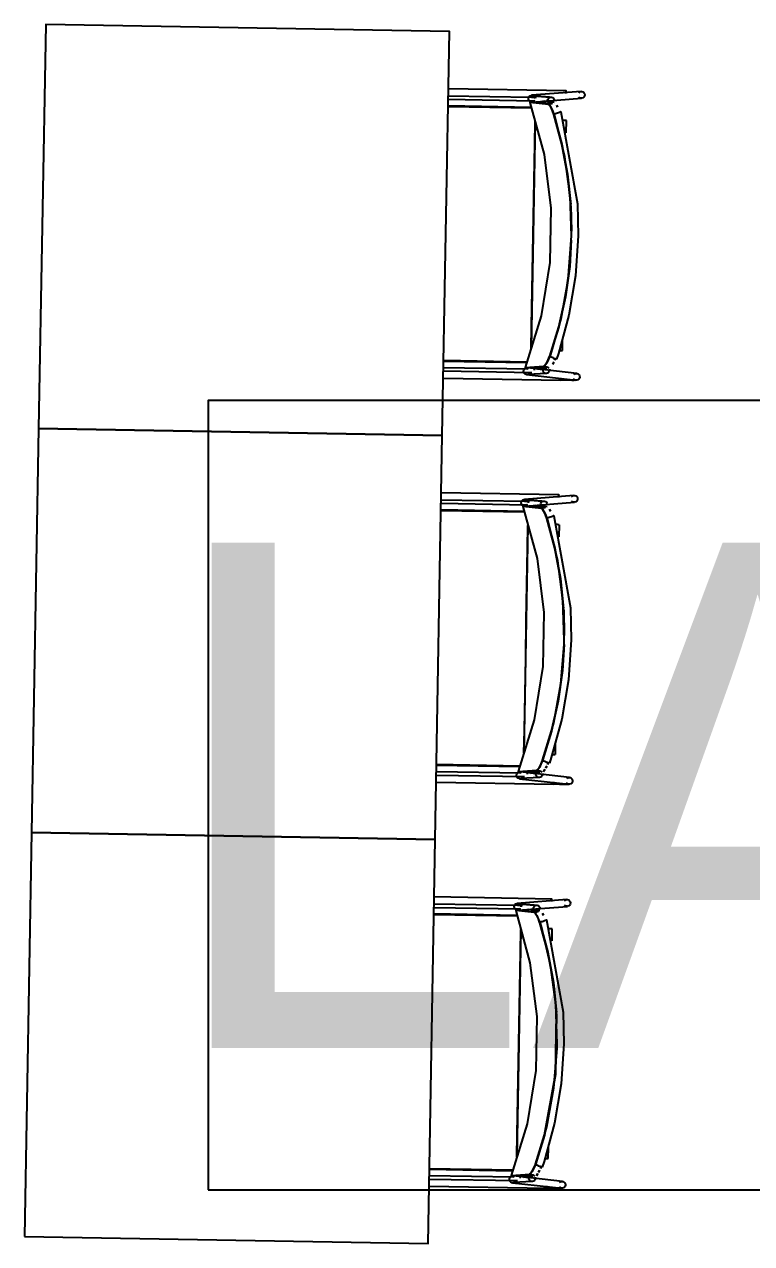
# Model space of a CAD drawing. Header units: metres. Extents: x 2.3 to 42.8, y 0.9 to 31.9.
# Drawn here: x 40.434 to 40.894, y 11.116 to 11.888 of the extents above; entities that cross this region are included whole.
import ezdxf

# ---------------------------------------------------------------- set-up
doc = ezdxf.new("R2010")
doc.units = ezdxf.units.M
for name, color, linetype in [('ARREDI', 9, 'Continuous'), ('PARETI_STRUTTURE', 7, 'Continuous'), ('WAYFINDING_RIQUADRI', 7, 'Continuous'), ('WAYFINDING_TESTI', 7, 'Continuous')]:
    doc.layers.add(name, color=color, linetype=linetype)

msp = doc.modelspace()

# ---------------------------------------------------------------- linework, layer by layer
at = {"layer": 'ARREDI'}
for points in [[(40.44258, 11.6323), (40.69846, 11.6278), (40.70296, 11.88369), (40.44708, 11.88819)], [(40.43807, 11.37641), (40.69396, 11.37191), (40.69846, 11.6278), (40.44257, 11.6323)], [(40.43357, 11.12052), (40.68945, 11.11602), (40.69395, 11.37191), (40.43807, 11.37641)]]:
    msp.add_lwpolyline(points, close=True, dxfattribs=at)
for points in [[(40.77681, 11.8445), (40.77683, 11.84517)], [(40.77682, 11.84517), (40.77684, 11.84569), (40.77684, 11.84598), (40.77684, 11.84604), (40.77684, 11.84602)], [(40.78487, 11.84491), (40.78542, 11.84539), (40.78612, 11.84567), (40.78637, 11.84571), (40.78687, 11.84568), (40.78758, 11.84545), (40.78815, 11.84498), (40.78854, 11.84432), (40.78869, 11.84359), (40.78856, 11.84284), (40.78822, 11.84218)], [(40.76573, 11.83752), (40.75984, 11.83813), (40.75397, 11.83873), (40.76301, 11.80571), (40.76726, 11.77171), (40.76666, 11.73744), (40.7612, 11.7036), (40.75101, 11.67094), (40.75691, 11.67133), (40.76281, 11.67173), (40.76352, 11.67224), (40.76449, 11.67363), (40.76554, 11.67569), (40.76645, 11.67795)], [(40.75411, 11.83922), (40.75353, 11.8397), (40.75314, 11.84033), (40.753, 11.84107), (40.75311, 11.84182), (40.75348, 11.84247)], [(40.75348, 11.84248), (40.75403, 11.84298), (40.75473, 11.84324), (40.75498, 11.84328), (40.75548, 11.84326), (40.75619, 11.84302), (40.75676, 11.84255), (40.75714, 11.8419), (40.7573, 11.84116)], [(40.75397, 11.83873), (40.7568, 11.83977), (40.75397, 11.83873)], [(40.76204, 11.83961), (40.76347, 11.83946), (40.76936, 11.83883)], [(40.76838, 11.83811), (40.7677, 11.83783), (40.76711, 11.83781), (40.76696, 11.83782), (40.76628, 11.83806), (40.76626, 11.83806), (40.7657, 11.83853), (40.76533, 11.83917), (40.7652, 11.8399), (40.76532, 11.84065), (40.76568, 11.84131)], [(40.76568, 11.84131), (40.76623, 11.84181), (40.76693, 11.84208), (40.76751, 11.84211), (40.76766, 11.8421), (40.76829, 11.84189), (40.76834, 11.84186), (40.76891, 11.84139), (40.76929, 11.84075), (40.76941, 11.84001)], [(40.76572, 11.83754), (40.7664, 11.83701), (40.76731, 11.83564), (40.76828, 11.83358), (40.76915, 11.83118)], [(40.76915, 11.83118), (40.76832, 11.83347), (40.76734, 11.83555), (40.76643, 11.83698), (40.76573, 11.83753)], [(40.78821, 11.84219), (40.78765, 11.8417), (40.78696, 11.84142), (40.78671, 11.84138), (40.78621, 11.84141), (40.7855, 11.84165), (40.78493, 11.84212)], [(40.70215, 11.83678), (40.75476, 11.83585)], [(40.76916, 11.83118), (40.77427, 11.81239), (40.77785, 11.79323), (40.77984, 11.77411)], [(40.77984, 11.77408), (40.77786, 11.79316), (40.7743, 11.81229), (40.7692, 11.83104)], [(40.76945, 11.83148), (40.76968, 11.83155), (40.77012, 11.8317), (40.77072, 11.8319)], [(40.77072, 11.8319), (40.77142, 11.83212), (40.77212, 11.83235), (40.77276, 11.83256), (40.77324, 11.83273), (40.7735, 11.83281), (40.77355, 11.83283), (40.77353, 11.83281), (40.7733, 11.83274)], [(40.77151, 11.83577), (40.77095, 11.83695)], [(40.77097, 11.83689), (40.7715, 11.83575)], [(40.75471, 11.6828), (40.75496, 11.69712), (40.75537, 11.72012), (40.75578, 11.7432), (40.75619, 11.76632), (40.75659, 11.78941), (40.75699, 11.81241), (40.75724, 11.82675)], [(40.75725, 11.82673), (40.75472, 11.68282)], [(40.77712, 11.82722), (40.77686, 11.82722), (40.77637, 11.82723), (40.77572, 11.82725), (40.77497, 11.82726)], [(40.77713, 11.82722), (40.77715, 11.82722)], [(40.78025, 11.75716), (40.77987, 11.77345)], [(40.77988, 11.77349), (40.78025, 11.75715)], [(40.78015, 11.75155), (40.77918, 11.73486), (40.77649, 11.71556), (40.77224, 11.69655), (40.76646, 11.67795)], [(40.76651, 11.67808), (40.77226, 11.69665), (40.77649, 11.71563), (40.77919, 11.7349), (40.78015, 11.75154)], [(40.76646, 11.67794), (40.7655, 11.67557), (40.76446, 11.67355), (40.76351, 11.67221), (40.7628, 11.67171)], [(40.768, 11.67717), (40.7674, 11.67739), (40.76697, 11.67754), (40.76675, 11.67763)], [(40.77075, 11.67615), (40.77048, 11.67625), (40.77001, 11.67643), (40.76939, 11.67665), (40.76869, 11.67692), (40.768, 11.67717)], [(40.77001, 11.67643), (40.7696, 11.67543)], [(40.76961, 11.67543), (40.77001, 11.67643)], [(40.77241, 11.68165), (40.77315, 11.68164), (40.7738, 11.68163), (40.7743, 11.68163), (40.77456, 11.68161)], [(40.7519, 11.67377), (40.6993, 11.6747)], [(40.75039, 11.6672), (40.75006, 11.66786), (40.74997, 11.66861), (40.75014, 11.66935), (40.75054, 11.66998), (40.75114, 11.67043), (40.75186, 11.67064)], [(40.75408, 11.66765), (40.75367, 11.66702), (40.75308, 11.66656), (40.75236, 11.66634), (40.75187, 11.66634), (40.75186, 11.66634), (40.75162, 11.66638), (40.75094, 11.66669), (40.75038, 11.6672)], [(40.75313, 11.67007), (40.751, 11.67093)], [(40.75726, 11.66965), (40.75631, 11.66958)], [(40.76479, 11.67017), (40.76049, 11.66986), (40.75884, 11.66975)], [(40.76263, 11.66794), (40.76229, 11.66861), (40.7622, 11.66936), (40.76235, 11.67009), (40.76275, 11.67072), (40.76332, 11.67116), (40.76333, 11.67118), (40.76403, 11.67138), (40.76418, 11.6714), (40.76475, 11.67134), (40.76543, 11.67104), (40.76597, 11.67052)], [(40.76237, 11.66982), (40.76237, 11.66985)], [(40.76631, 11.66985), (40.76641, 11.6691), (40.76624, 11.66838), (40.76585, 11.66774), (40.76527, 11.6673), (40.76521, 11.66727), (40.76458, 11.66709), (40.76442, 11.66707), (40.76384, 11.66713), (40.76316, 11.66742), (40.76263, 11.66794)], [(40.7685, 11.67299), (40.76908, 11.67412)], [(40.76912, 11.67422), (40.76859, 11.67319)], [(40.77361, 11.66283), (40.77361, 11.66282), (40.77361, 11.66288), (40.77361, 11.66317), (40.77363, 11.66368)], [(40.77363, 11.66368), (40.77364, 11.66435)], [(40.78511, 11.66626), (40.78545, 11.6656), (40.78553, 11.66485), (40.78536, 11.66411), (40.78496, 11.66349), (40.78436, 11.66303), (40.78364, 11.66282), (40.78315, 11.66282), (40.78314, 11.66282), (40.7829, 11.66286), (40.78222, 11.66315), (40.78168, 11.66367)], [(40.78183, 11.66645), (40.78243, 11.66689), (40.78314, 11.66711), (40.78364, 11.66711), (40.78389, 11.66707), (40.78457, 11.66678), (40.78511, 11.66627)], [(40.76123, 11.58163), (40.75534, 11.58224), (40.74946, 11.58284), (40.7585, 11.54982), (40.76275, 11.51582), (40.76216, 11.48155), (40.7567, 11.44771), (40.7465, 11.41505), (40.75241, 11.41544), (40.75831, 11.41584), (40.75902, 11.41635), (40.75999, 11.41774), (40.76103, 11.4198), (40.76195, 11.42206)], [(40.74961, 11.58333), (40.74903, 11.5838), (40.74864, 11.58444), (40.7485, 11.58518), (40.74861, 11.58593), (40.74897, 11.58658)], [(40.74897, 11.58659), (40.74953, 11.58709), (40.75022, 11.58735), (40.75047, 11.58739), (40.75097, 11.58737), (40.75168, 11.58713), (40.75225, 11.58666), (40.75264, 11.58601), (40.75279, 11.58527)], [(40.74946, 11.58284), (40.75229, 11.58388), (40.74946, 11.58284)], [(40.75754, 11.58372), (40.75897, 11.58357), (40.76485, 11.58294)], [(40.76387, 11.58222), (40.76319, 11.58194), (40.76261, 11.58191), (40.76246, 11.58193), (40.76177, 11.58216), (40.76176, 11.58216), (40.76119, 11.58264), (40.76083, 11.58328), (40.76069, 11.58401), (40.76082, 11.58476), (40.76118, 11.58541)], [(40.76117, 11.58542), (40.76173, 11.58592), (40.76242, 11.58619), (40.76301, 11.58622), (40.76316, 11.58621), (40.76378, 11.586), (40.76384, 11.58597), (40.76441, 11.5855), (40.76477, 11.58486), (40.76491, 11.58412)], [(40.77231, 11.58862), (40.77232, 11.58928)], [(40.77232, 11.58929), (40.77233, 11.5898), (40.77233, 11.59009), (40.77233, 11.59015), (40.77233, 11.59013)], [(40.78036, 11.58902), (40.78092, 11.5895), (40.78161, 11.58978), (40.78186, 11.58982), (40.78236, 11.5898), (40.78307, 11.58956), (40.78364, 11.58909), (40.78403, 11.58843), (40.78418, 11.5877), (40.78406, 11.58695), (40.78371, 11.5863)], [(40.7837, 11.5863), (40.78315, 11.58581), (40.78245, 11.58553), (40.7822, 11.58549), (40.7817, 11.58552), (40.781, 11.58576), (40.78043, 11.58623)], [(40.69764, 11.58089), (40.75025, 11.57996)], [(40.76122, 11.58165), (40.76191, 11.58112), (40.7628, 11.57975), (40.76377, 11.57769), (40.76465, 11.57529)], [(40.76464, 11.57529), (40.76381, 11.57758), (40.76284, 11.57966), (40.76192, 11.58109), (40.76123, 11.58164)], [(40.76465, 11.57529), (40.76976, 11.5565), (40.77334, 11.53734), (40.77533, 11.51822)], [(40.77534, 11.51819), (40.77335, 11.53727), (40.76979, 11.5564), (40.7647, 11.57515)], [(40.76495, 11.57559), (40.76517, 11.57566), (40.76562, 11.57581), (40.76621, 11.57601)], [(40.76622, 11.576), (40.76691, 11.57623), (40.76762, 11.57646), (40.76826, 11.57667), (40.76873, 11.57684), (40.76901, 11.57692), (40.76905, 11.57694), (40.76902, 11.57694), (40.7688, 11.57685)], [(40.767, 11.57988), (40.76645, 11.58106)], [(40.76646, 11.581), (40.76699, 11.57986)], [(40.75021, 11.42691), (40.75046, 11.44123), (40.75086, 11.46423), (40.75128, 11.48731), (40.75168, 11.51043), (40.75208, 11.53352), (40.75249, 11.55652), (40.75274, 11.57086)], [(40.75275, 11.57084), (40.75022, 11.42693)], [(40.77261, 11.57133), (40.77235, 11.57133), (40.77186, 11.57134), (40.77121, 11.57135), (40.77046, 11.57137)], [(40.77262, 11.57133), (40.77265, 11.57133)], [(40.77537, 11.5176), (40.77575, 11.50125)], [(40.77574, 11.50127), (40.77537, 11.51756)], [(40.77564, 11.49548), (40.77468, 11.47898), (40.77198, 11.45966), (40.76772, 11.44065), (40.76196, 11.42205)], [(40.762, 11.42219), (40.76775, 11.44076), (40.77199, 11.45975), (40.77468, 11.47901), (40.77564, 11.49549)], [(40.76195, 11.42205), (40.76099, 11.41968), (40.75995, 11.41766), (40.75901, 11.41632), (40.7583, 11.41582)], [(40.76349, 11.42128), (40.76289, 11.4215), (40.76246, 11.42165), (40.76224, 11.42174)], [(40.76624, 11.42026), (40.76598, 11.42036), (40.76551, 11.42054), (40.76488, 11.42076), (40.76419, 11.42103), (40.76349, 11.42128)], [(40.7655, 11.42054), (40.7651, 11.41954)], [(40.76511, 11.41954), (40.76551, 11.42054)], [(40.7679, 11.42576), (40.76864, 11.42575), (40.76931, 11.42574), (40.76979, 11.42574), (40.77006, 11.42572)], [(40.74739, 11.41788), (40.69479, 11.41881)], [(40.74589, 11.41131), (40.74555, 11.41197), (40.74547, 11.41272), (40.74564, 11.41346), (40.74604, 11.41409), (40.74664, 11.41454), (40.74734, 11.41475)], [(40.74862, 11.41418), (40.7465, 11.41504)], [(40.75276, 11.41376), (40.7518, 11.41369)], [(40.76028, 11.41428), (40.75599, 11.41397), (40.75434, 11.41386)], [(40.75812, 11.41205), (40.75779, 11.41272), (40.75769, 11.41347), (40.75784, 11.4142), (40.75825, 11.41483), (40.75881, 11.41527), (40.75883, 11.41529), (40.75952, 11.41549), (40.75968, 11.41551), (40.76026, 11.41545), (40.76093, 11.41515), (40.76147, 11.41463)], [(40.75787, 11.41393), (40.75787, 11.41396)], [(40.76181, 11.41396), (40.7619, 11.41321), (40.76174, 11.41249), (40.76135, 11.41185), (40.76076, 11.41141), (40.76071, 11.41138), (40.76007, 11.4112), (40.75992, 11.41118), (40.75933, 11.41124), (40.75865, 11.41153), (40.75813, 11.41204)], [(40.76259, 11.41487), (40.76353, 11.41622)], [(40.76356, 11.41628), (40.76261, 11.41491)], [(40.76399, 11.4171), (40.76458, 11.41823)], [(40.76461, 11.41833), (40.76409, 11.4173)], [(40.74957, 11.41176), (40.74917, 11.41113), (40.74857, 11.41067), (40.74785, 11.41045), (40.74736, 11.41045), (40.74735, 11.41045), (40.74711, 11.41049), (40.74643, 11.4108), (40.74588, 11.41131)], [(40.76911, 11.40694), (40.76911, 11.40693), (40.76911, 11.40699), (40.76911, 11.40728), (40.76912, 11.40779)], [(40.76912, 11.40779), (40.76914, 11.40846)], [(40.78061, 11.41037), (40.78094, 11.40971), (40.78102, 11.40896), (40.78086, 11.40822), (40.78045, 11.4076), (40.77986, 11.40714), (40.77915, 11.40693), (40.77865, 11.40692), (40.77864, 11.40693), (40.7784, 11.40697), (40.77772, 11.40726), (40.77718, 11.40778)], [(40.77733, 11.41056), (40.77793, 11.411), (40.77864, 11.41122), (40.77914, 11.41122), (40.77939, 11.41118), (40.78007, 11.41089), (40.78061, 11.41038)], [(40.74511, 11.32744), (40.74452, 11.32791), (40.74413, 11.32855), (40.74399, 11.32929), (40.74411, 11.33004), (40.74447, 11.33069)], [(40.74447, 11.3307), (40.74502, 11.3312), (40.74572, 11.33146), (40.74597, 11.3315), (40.74647, 11.33148), (40.74717, 11.33124), (40.74774, 11.33077), (40.74813, 11.33011), (40.74829, 11.32938)], [(40.74496, 11.32695), (40.74779, 11.32799), (40.74496, 11.32695)], [(40.75303, 11.32783), (40.75446, 11.32768), (40.76035, 11.32705)], [(40.75937, 11.32633), (40.75868, 11.32605), (40.7581, 11.32603), (40.75795, 11.32604), (40.75727, 11.32628), (40.75725, 11.32628), (40.75668, 11.32675), (40.75632, 11.32739), (40.75618, 11.32812), (40.75631, 11.32887), (40.75667, 11.32953)], [(40.75667, 11.32953), (40.75722, 11.33003), (40.75792, 11.3303), (40.7585, 11.33033), (40.75866, 11.33032), (40.75928, 11.33011), (40.75934, 11.33008), (40.75991, 11.32961), (40.76027, 11.32897), (40.76041, 11.32823)], [(40.7678, 11.33273), (40.76781, 11.33339)], [(40.76781, 11.3334), (40.76783, 11.33391), (40.76783, 11.3342), (40.76783, 11.33426), (40.76783, 11.33424)], [(40.77586, 11.33313), (40.77641, 11.33361), (40.77711, 11.33389), (40.77736, 11.33393), (40.77786, 11.33391), (40.77857, 11.33367), (40.77914, 11.3332), (40.77953, 11.33254), (40.77968, 11.33181), (40.77955, 11.33106), (40.77921, 11.33041)], [(40.7792, 11.33041), (40.77864, 11.32992), (40.77795, 11.32964), (40.7777, 11.3296), (40.7772, 11.32963), (40.77649, 11.32987), (40.77592, 11.33034)], [(40.69314, 11.325), (40.74575, 11.32407)], [(40.75672, 11.32574), (40.75083, 11.32635), (40.74496, 11.32695), (40.754, 11.29393), (40.75825, 11.25993), (40.75765, 11.22566), (40.75219, 11.19182), (40.742, 11.15916), (40.7479, 11.15955), (40.7538, 11.15995), (40.75451, 11.16046), (40.75549, 11.16185), (40.75653, 11.16391), (40.75744, 11.16617)], [(40.75671, 11.32576), (40.7574, 11.32523), (40.7583, 11.32386), (40.75927, 11.3218), (40.76015, 11.3194)], [(40.76014, 11.3194), (40.75931, 11.32169), (40.75833, 11.32377), (40.75742, 11.3252), (40.75672, 11.32575)], [(40.76045, 11.3197), (40.76067, 11.31977), (40.76111, 11.31992), (40.76171, 11.32012)], [(40.76171, 11.32011), (40.76241, 11.32034), (40.76311, 11.32057), (40.76375, 11.32078), (40.76423, 11.32095), (40.7645, 11.32103), (40.76455, 11.32105), (40.76452, 11.32105), (40.7643, 11.32096)], [(40.7625, 11.32399), (40.76194, 11.32517)], [(40.76196, 11.32511), (40.76249, 11.32397)], [(40.7457, 11.17102), (40.74595, 11.18534), (40.74636, 11.20834), (40.74677, 11.23142), (40.74718, 11.25455), (40.74758, 11.27763), (40.74798, 11.30063), (40.74823, 11.31497)], [(40.74824, 11.31495), (40.74571, 11.17104)], [(40.76015, 11.3194), (40.76526, 11.30061), (40.76884, 11.28145), (40.77083, 11.26233)], [(40.77083, 11.2623), (40.76885, 11.28138), (40.76529, 11.30051), (40.76019, 11.31926)], [(40.76811, 11.31544), (40.76784, 11.31544), (40.76736, 11.31545), (40.76671, 11.31547), (40.76596, 11.31548)], [(40.76812, 11.31544), (40.76814, 11.31544)], [(40.77087, 11.26171), (40.77017, 11.22309), (40.76322, 11.18477), (40.75744, 11.16617)], [(40.7575, 11.1663), (40.76325, 11.18487), (40.77018, 11.22313), (40.77086, 11.26167)], [(40.75745, 11.16616), (40.75649, 11.16379), (40.75545, 11.16177), (40.7545, 11.16043), (40.75379, 11.15993)], [(40.75899, 11.16539), (40.75839, 11.16561), (40.75796, 11.16576), (40.75774, 11.16584)], [(40.7634, 11.16987), (40.76414, 11.16986), (40.76479, 11.16985), (40.76529, 11.16985), (40.76555, 11.16983)], [(40.74289, 11.16199), (40.69029, 11.16292)], [(40.74138, 11.15542), (40.74105, 11.15608), (40.74096, 11.15683), (40.74113, 11.15757), (40.74153, 11.1582), (40.74213, 11.15865), (40.74284, 11.15886)], [(40.74412, 11.15829), (40.742, 11.15915)], [(40.74825, 11.15787), (40.7473, 11.1578)], [(40.75578, 11.15839), (40.75149, 11.15808), (40.74983, 11.15797)], [(40.75362, 11.15616), (40.75328, 11.15683), (40.75319, 11.15758), (40.75334, 11.15831), (40.75374, 11.15894), (40.75431, 11.15938), (40.75432, 11.1594), (40.75502, 11.15961), (40.75517, 11.15962), (40.75576, 11.15956), (40.75642, 11.15926), (40.75696, 11.15874)], [(40.75336, 11.15804), (40.75336, 11.15807)], [(40.7573, 11.15807), (40.7574, 11.15732), (40.75723, 11.1566), (40.75684, 11.15596), (40.75626, 11.15552), (40.7562, 11.15549), (40.75556, 11.15531), (40.75541, 11.15529), (40.75483, 11.15535), (40.75415, 11.15564), (40.75362, 11.15616)], [(40.75809, 11.15898), (40.75903, 11.16033)], [(40.75906, 11.16039), (40.7581, 11.15902)], [(40.76174, 11.16437), (40.76147, 11.16447), (40.761, 11.16465), (40.76038, 11.16487), (40.75968, 11.16514), (40.75899, 11.16539)], [(40.75949, 11.16121), (40.76007, 11.16234)], [(40.76011, 11.16244), (40.75958, 11.16141)], [(40.761, 11.16465), (40.7606, 11.16365)], [(40.7606, 11.16365), (40.76101, 11.16465)], [(40.74507, 11.15587), (40.74466, 11.15524), (40.74407, 11.15478), (40.74334, 11.15456), (40.74286, 11.15456), (40.74284, 11.15456), (40.74261, 11.1546), (40.74193, 11.15491), (40.74139, 11.15542)], [(40.7646, 11.15106), (40.7646, 11.15104), (40.7646, 11.1511), (40.7646, 11.15139), (40.76462, 11.1519)], [(40.76462, 11.1519), (40.76463, 11.15257)], [(40.7761, 11.15449), (40.77644, 11.15382), (40.77652, 11.15307), (40.77635, 11.15233), (40.77595, 11.15171), (40.77535, 11.15125), (40.77464, 11.15104), (40.77414, 11.15103), (40.77413, 11.15104), (40.77389, 11.15108), (40.77321, 11.15137), (40.77267, 11.15189)], [(40.77282, 11.15467), (40.77342, 11.15511), (40.77413, 11.15533), (40.77463, 11.15533), (40.77488, 11.15529), (40.77556, 11.155), (40.7761, 11.15449)]]:
    msp.add_lwpolyline(points, dxfattribs=at)
at = {"layer": 'PARETI_STRUTTURE'}
for points in [[(40.77684, 11.84604), (40.70234, 11.84734)], [(40.78637, 11.84571), (40.75498, 11.84328)], [(40.75632, 11.83959), (40.70221, 11.84055)], [(40.70226, 11.84302), (40.75503, 11.84209)], [(40.75497, 11.84328), (40.75578, 11.84308), (40.75592, 11.84307), (40.75604, 11.84305), (40.75618, 11.84304), (40.75631, 11.84304), (40.75643, 11.84303), (40.75657, 11.84301), (40.75669, 11.843), (40.75683, 11.84299), (40.75696, 11.84299), (40.7571, 11.84297), (40.75722, 11.84296), (40.75735, 11.84294), (40.75749, 11.84294), (40.75761, 11.84293), (40.75775, 11.84292), (40.75788, 11.8429), (40.758, 11.8429), (40.75814, 11.84289), (40.75826, 11.84287), (40.7584, 11.84286), (40.75853, 11.84285), (40.75867, 11.84285), (40.75879, 11.84283), (40.75892, 11.84282), (40.75906, 11.8428), (40.75918, 11.8428), (40.75932, 11.84279), (40.75944, 11.84278), (40.75957, 11.84276), (40.75971, 11.84275), (40.75983, 11.84275), (40.75997, 11.84274), (40.7601, 11.84272), (40.76022, 11.84271), (40.76036, 11.84271), (40.76049, 11.84269), (40.76063, 11.84268), (40.76075, 11.84267), (40.76088, 11.84265), (40.76101, 11.84265), (40.76114, 11.84264), (40.76128, 11.84262), (40.7614, 11.84261), (40.76154, 11.84261), (40.76167, 11.8426), (40.76179, 11.84258), (40.76193, 11.84257), (40.76206, 11.84255), (40.76219, 11.84255), (40.76232, 11.84254), (40.76244, 11.84253), (40.76258, 11.84251), (40.76271, 11.84251), (40.76285, 11.8425), (40.76297, 11.84249), (40.76311, 11.84247), (40.76324, 11.84246), (40.76336, 11.84246), (40.7635, 11.84244), (40.76363, 11.84243), (40.76376, 11.84242), (40.76389, 11.84242), (40.76401, 11.8424), (40.76415, 11.84239), (40.76428, 11.84237), (40.76442, 11.84236), (40.76454, 11.84236), (40.76467, 11.84235), (40.76481, 11.84233), (40.76493, 11.84232), (40.76507, 11.84232), (40.76519, 11.8423), (40.76533, 11.84229), (40.76546, 11.84228), (40.76558, 11.84226), (40.76572, 11.84226), (40.76585, 11.84225), (40.76599, 11.84224), (40.76611, 11.84222), (40.76624, 11.84222), (40.76638, 11.84221), (40.7665, 11.84219), (40.76664, 11.84218), (40.76676, 11.84218), (40.76689, 11.84217), (40.76703, 11.84215), (40.76715, 11.84214), (40.76729, 11.84212), (40.76742, 11.84212), (40.7675, 11.84211)], [(40.75526, 11.84209), (40.7582, 11.84203)], [(40.75531, 11.83896), (40.7867, 11.8414)], [(40.76711, 11.8378), (40.75544, 11.83876)], [(40.76536, 11.83944), (40.76347, 11.83946)], [(40.70213, 11.83622), (40.75491, 11.83529)], [(40.78023, 11.75434), (40.77941, 11.77939), (40.77609, 11.80424), (40.77028, 11.82862), (40.76944, 11.83148)], [(40.77355, 11.83283), (40.7841, 11.77448), (40.78456, 11.75427)], [(40.77702, 11.81958), (40.77716, 11.82722)], [(40.76672, 11.67763), (40.77368, 11.70177), (40.77817, 11.72644), (40.78016, 11.75145), (40.78022, 11.75434)], [(40.78456, 11.75426), (40.78285, 11.72904), (40.77866, 11.7041), (40.77199, 11.67972), (40.7708, 11.67614)], [(40.77459, 11.68162), (40.77472, 11.68835)], [(40.75207, 11.67433), (40.69931, 11.67526)], [(40.75512, 11.66748), (40.69918, 11.66846)], [(40.69923, 11.67093), (40.75273, 11.66999)], [(40.78364, 11.66712), (40.75235, 11.67065)], [(40.75248, 11.67084), (40.7526, 11.67084), (40.75274, 11.67085), (40.75287, 11.67085), (40.75301, 11.67087), (40.75313, 11.67087), (40.75327, 11.67088), (40.7534, 11.67088), (40.75352, 11.6709), (40.75366, 11.6709), (40.75378, 11.6709), (40.75392, 11.67091), (40.75405, 11.67091), (40.75419, 11.67092), (40.75431, 11.67092), (40.75444, 11.67094), (40.75458, 11.67094), (40.7547, 11.67095), (40.75484, 11.67095), (40.75496, 11.67095), (40.7551, 11.67096), (40.75523, 11.67096), (40.75537, 11.67098), (40.75549, 11.67098), (40.75562, 11.67099), (40.75576, 11.67099), (40.75588, 11.67101), (40.75602, 11.67101), (40.75615, 11.67101), (40.75628, 11.67102), (40.75641, 11.67102), (40.75653, 11.67103), (40.75667, 11.67103), (40.7568, 11.67105), (40.75694, 11.67105), (40.75706, 11.67106), (40.7572, 11.67106), (40.75733, 11.67106), (40.75745, 11.67108), (40.75759, 11.67108), (40.75771, 11.67109), (40.75785, 11.67109), (40.75798, 11.6711), (40.75812, 11.6711), (40.75824, 11.67112), (40.75837, 11.67112), (40.75851, 11.67112), (40.75863, 11.67113), (40.75877, 11.67113), (40.7589, 11.67115), (40.75903, 11.67115), (40.75916, 11.67116), (40.7593, 11.67116), (40.75942, 11.67117), (40.75955, 11.67117), (40.75969, 11.67117), (40.75981, 11.67119), (40.75995, 11.67119), (40.76008, 11.6712), (40.76021, 11.6712), (40.76034, 11.67121), (40.76046, 11.67121), (40.7606, 11.67123), (40.76073, 11.67123), (40.76087, 11.67123), (40.76099, 11.67124), (40.76113, 11.67124), (40.76126, 11.67126), (40.76138, 11.67126), (40.76152, 11.67127), (40.76165, 11.67127), (40.76178, 11.67128), (40.76191, 11.67128), (40.76205, 11.67128), (40.76217, 11.6713), (40.76231, 11.6713), (40.76244, 11.67131), (40.76256, 11.67131), (40.7627, 11.67133), (40.76283, 11.67133), (40.76296, 11.67134), (40.76309, 11.67134), (40.76323, 11.67134), (40.76335, 11.67135), (40.76348, 11.67135), (40.76362, 11.67137), (40.76374, 11.67137), (40.76388, 11.67138), (40.76401, 11.67138), (40.76415, 11.6714), (40.76417, 11.6714)], [(40.76049, 11.66985), (40.76238, 11.66983)], [(40.69911, 11.66413), (40.77361, 11.66282)], [(40.75186, 11.66635), (40.78316, 11.66282)], [(40.76442, 11.66707), (40.75267, 11.66651)], [(40.78343, 11.66276), (40.78208, 11.66273), (40.78047, 11.66273), (40.77722, 11.66276), (40.77361, 11.66282)], [(40.77233, 11.59015), (40.69782, 11.59145)], [(40.75181, 11.5837), (40.6977, 11.58466)], [(40.69775, 11.58713), (40.75053, 11.5862)], [(40.75047, 11.58739), (40.75127, 11.58719), (40.75141, 11.58718), (40.75154, 11.58716), (40.75168, 11.58715), (40.7518, 11.58715), (40.75193, 11.58714), (40.75206, 11.58712), (40.75219, 11.58711), (40.75233, 11.5871), (40.75245, 11.5871), (40.75259, 11.58708), (40.75272, 11.58707), (40.75284, 11.58705), (40.75298, 11.58705), (40.75311, 11.58704), (40.75324, 11.58703), (40.75337, 11.58701), (40.75349, 11.58701), (40.75363, 11.587), (40.75376, 11.58698), (40.7539, 11.58697), (40.75402, 11.58696), (40.75415, 11.58696), (40.75429, 11.58694), (40.75441, 11.58693), (40.75455, 11.58691), (40.75468, 11.58691), (40.75481, 11.5869), (40.75494, 11.58689), (40.75506, 11.58687), (40.7552, 11.58686), (40.75533, 11.58686), (40.75547, 11.58685), (40.75559, 11.58683), (40.75572, 11.58682), (40.75586, 11.58682), (40.75598, 11.5868), (40.75612, 11.58679), (40.75624, 11.58678), (40.75637, 11.58676), (40.75651, 11.58676), (40.75663, 11.58675), (40.75677, 11.58673), (40.7569, 11.58672), (40.75704, 11.58672), (40.75716, 11.58671), (40.75729, 11.58669), (40.75743, 11.58668), (40.75755, 11.58666), (40.75769, 11.58666), (40.75781, 11.58665), (40.75794, 11.58664), (40.75808, 11.58662), (40.7582, 11.58662), (40.75834, 11.58661), (40.75847, 11.5866), (40.75861, 11.58658), (40.75873, 11.58657), (40.75886, 11.58657), (40.75899, 11.58655), (40.75912, 11.58654), (40.75926, 11.58653), (40.75938, 11.58653), (40.75951, 11.58651), (40.75965, 11.5865), (40.75977, 11.58648), (40.75991, 11.58647), (40.76004, 11.58647), (40.76016, 11.58646), (40.7603, 11.58644), (40.76043, 11.58643), (40.76056, 11.58643), (40.76069, 11.58641), (40.76081, 11.5864), (40.76095, 11.58639), (40.76108, 11.58637), (40.76122, 11.58637), (40.76134, 11.58636), (40.76148, 11.58635), (40.76161, 11.58633), (40.76173, 11.58633), (40.76187, 11.58632), (40.76199, 11.5863), (40.76213, 11.58629), (40.76226, 11.58629), (40.76238, 11.58628), (40.76252, 11.58626), (40.76265, 11.58625), (40.76279, 11.58623), (40.76291, 11.58623), (40.76299, 11.58622)], [(40.78187, 11.58982), (40.75048, 11.58739)], [(40.75075, 11.5862), (40.7537, 11.58614)], [(40.75081, 11.58307), (40.7822, 11.58551)], [(40.7626, 11.58191), (40.75093, 11.58287)], [(40.76085, 11.58355), (40.75897, 11.58357)], [(40.69763, 11.58033), (40.75041, 11.5794)], [(40.77572, 11.49845), (40.77491, 11.52351), (40.77159, 11.54835), (40.76578, 11.57273), (40.76493, 11.57559)], [(40.76904, 11.57694), (40.7796, 11.51859), (40.78006, 11.49838)], [(40.77252, 11.56369), (40.77266, 11.57133)], [(40.76222, 11.42174), (40.76918, 11.44588), (40.77367, 11.47055), (40.77565, 11.49556), (40.77572, 11.49845)], [(40.78005, 11.49837), (40.77835, 11.47315), (40.77415, 11.44821), (40.76749, 11.42383), (40.76629, 11.42025)], [(40.77009, 11.42573), (40.77021, 11.43285)], [(40.69472, 11.41504), (40.74822, 11.4141)], [(40.74757, 11.41844), (40.6948, 11.41937)], [(40.77913, 11.41123), (40.74784, 11.41476)], [(40.74797, 11.41495), (40.7481, 11.41495), (40.74824, 11.41496), (40.74836, 11.41496), (40.7485, 11.41498), (40.74863, 11.41498), (40.74876, 11.41499), (40.74889, 11.41499), (40.74903, 11.415), (40.74915, 11.415), (40.74928, 11.415), (40.74942, 11.41502), (40.74954, 11.41502), (40.74968, 11.41503), (40.74981, 11.41503), (40.74995, 11.41505), (40.75007, 11.41505), (40.7502, 11.41506), (40.75033, 11.41506), (40.75046, 11.41506), (40.7506, 11.41507), (40.75072, 11.41507), (40.75086, 11.41509), (40.75099, 11.41509), (40.75111, 11.4151), (40.75125, 11.4151), (40.75138, 11.41512), (40.75151, 11.41512), (40.75164, 11.41512), (40.75178, 11.41513), (40.7519, 11.41513), (40.75203, 11.41514), (40.75217, 11.41514), (40.75229, 11.41516), (40.75243, 11.41516), (40.75256, 11.41517), (40.7527, 11.41517), (40.75282, 11.41517), (40.75296, 11.41519), (40.75308, 11.41519), (40.75321, 11.4152), (40.75335, 11.4152), (40.75347, 11.41521), (40.75361, 11.41521), (40.75374, 11.41523), (40.75388, 11.41523), (40.754, 11.41523), (40.75413, 11.41524), (40.75426, 11.41524), (40.75439, 11.41525), (40.75453, 11.41525), (40.75465, 11.41527), (40.75479, 11.41527), (40.75492, 11.41528), (40.75504, 11.41528), (40.75518, 11.41528), (40.75531, 11.4153), (40.75545, 11.4153), (40.75557, 11.41531), (40.75571, 11.41531), (40.75583, 11.41532), (40.75597, 11.41532), (40.7561, 11.41534), (40.75622, 11.41534), (40.75636, 11.41534), (40.75649, 11.41535), (40.75663, 11.41535), (40.75675, 11.41537), (40.75689, 11.41537), (40.75701, 11.41538), (40.75714, 11.41538), (40.75728, 11.41539), (40.7574, 11.41539), (40.75754, 11.41539), (40.75767, 11.41541), (40.75781, 11.41541), (40.75793, 11.41542), (40.75806, 11.41542), (40.7582, 11.41544), (40.75832, 11.41544), (40.75846, 11.41545), (40.75858, 11.41545), (40.75872, 11.41545), (40.75885, 11.41546), (40.75897, 11.41546), (40.75911, 11.41548), (40.75924, 11.41548), (40.75938, 11.41549), (40.7595, 11.41549), (40.75964, 11.4155), (40.75967, 11.4155)], [(40.75598, 11.41396), (40.75787, 11.41394)], [(40.6946, 11.40824), (40.76911, 11.40693)], [(40.75062, 11.41159), (40.69467, 11.41257)], [(40.74736, 11.41045), (40.77865, 11.40693)], [(40.75992, 11.41118), (40.74817, 11.41062)], [(40.77893, 11.40687), (40.77758, 11.40684), (40.77597, 11.40684), (40.77271, 11.40687), (40.76911, 11.40693)], [(40.76783, 11.33426), (40.69331, 11.33556)], [(40.74731, 11.32781), (40.6932, 11.32877)], [(40.69324, 11.33124), (40.74602, 11.33031)], [(40.74596, 11.3315), (40.74677, 11.3313), (40.74691, 11.33129), (40.74703, 11.33128), (40.74717, 11.33126), (40.74729, 11.33126), (40.74742, 11.33125), (40.74756, 11.33123), (40.74768, 11.33122), (40.74782, 11.33121), (40.74795, 11.33121), (40.74809, 11.33119), (40.74821, 11.33118), (40.74834, 11.33116), (40.74848, 11.33116), (40.7486, 11.33115), (40.74874, 11.33114), (40.74886, 11.33112), (40.74899, 11.33111), (40.74913, 11.33111), (40.74925, 11.3311), (40.74939, 11.33108), (40.74952, 11.33107), (40.74966, 11.33107), (40.74978, 11.33105), (40.74991, 11.33104), (40.75004, 11.33103), (40.75017, 11.33103), (40.75031, 11.33101), (40.75043, 11.331), (40.75056, 11.33098), (40.7507, 11.33097), (40.75082, 11.33097), (40.75096, 11.33096), (40.75109, 11.33094), (40.75121, 11.33093), (40.75135, 11.33093), (40.75148, 11.33091), (40.75161, 11.3309), (40.75174, 11.33089), (40.75188, 11.33087), (40.752, 11.33087), (40.75213, 11.33086), (40.75227, 11.33085), (40.75239, 11.33083), (40.75253, 11.33083), (40.75266, 11.33082), (40.75278, 11.3308), (40.75292, 11.33079), (40.75304, 11.33078), (40.75318, 11.33078), (40.75331, 11.33076), (40.75343, 11.33075), (40.75357, 11.33073), (40.7537, 11.33073), (40.75384, 11.33072), (40.75396, 11.33071), (40.7541, 11.33069), (40.75423, 11.33068), (40.75435, 11.33068), (40.75449, 11.33066), (40.75461, 11.33065), (40.75475, 11.33064), (40.75488, 11.33064), (40.755, 11.33062), (40.75514, 11.33061), (40.75527, 11.3306), (40.75541, 11.33058), (40.75553, 11.33058), (40.75566, 11.33057), (40.75579, 11.33055), (40.75592, 11.33054), (40.75606, 11.33054), (40.75618, 11.33053), (40.75632, 11.33051), (40.75645, 11.3305), (40.75657, 11.33048), (40.75671, 11.33048), (40.75684, 11.33047), (40.75698, 11.33046), (40.7571, 11.33044), (40.75723, 11.33044), (40.75736, 11.33043), (40.75749, 11.33041), (40.75763, 11.3304), (40.75775, 11.33039), (40.75789, 11.33039), (40.75802, 11.33037), (40.75814, 11.33036), (40.75828, 11.33035), (40.75841, 11.33035), (40.75849, 11.33033)], [(40.77736, 11.33393), (40.74597, 11.3315)], [(40.74625, 11.33031), (40.74919, 11.33025)], [(40.7463, 11.32718), (40.77769, 11.32961)], [(40.69313, 11.32444), (40.7459, 11.32351)], [(40.75809, 11.32602), (40.74643, 11.32698)], [(40.75635, 11.32765), (40.75446, 11.32768)], [(40.76454, 11.32104), (40.7751, 11.2627), (40.77555, 11.24249)], [(40.77122, 11.24256), (40.7704, 11.26762), (40.76708, 11.29246), (40.76127, 11.31684), (40.76043, 11.3197)], [(40.76801, 11.3078), (40.76815, 11.31544)], [(40.75771, 11.16585), (40.76467, 11.18999), (40.76916, 11.21466), (40.77114, 11.23967), (40.77121, 11.24256)], [(40.77555, 11.24248), (40.77384, 11.21726), (40.76965, 11.19232), (40.76298, 11.16794), (40.76179, 11.16436)], [(40.76558, 11.16984), (40.76571, 11.17696)], [(40.69021, 11.15915), (40.74371, 11.15821)], [(40.74306, 11.16255), (40.6903, 11.16348)], [(40.77463, 11.15534), (40.74334, 11.15887)], [(40.74347, 11.15906), (40.74359, 11.15906), (40.74373, 11.15907), (40.74386, 11.15907), (40.744, 11.15909), (40.74412, 11.15909), (40.74426, 11.1591), (40.74439, 11.1591), (40.74451, 11.15912), (40.74465, 11.15912), (40.74477, 11.15912), (40.74491, 11.15913), (40.74504, 11.15913), (40.74518, 11.15914), (40.7453, 11.15914), (40.74543, 11.15916), (40.74557, 11.15916), (40.74569, 11.15917), (40.74583, 11.15917), (40.74595, 11.15917), (40.74609, 11.15919), (40.74622, 11.15919), (40.74636, 11.1592), (40.74648, 11.1592), (40.74661, 11.15921), (40.74675, 11.15921), (40.74687, 11.15923), (40.74701, 11.15923), (40.74714, 11.15923), (40.74727, 11.15924), (40.7474, 11.15924), (40.74752, 11.15926), (40.74766, 11.15926), (40.74779, 11.15927), (40.74793, 11.15927), (40.74805, 11.15928), (40.74819, 11.15928), (40.74832, 11.15928), (40.74844, 11.1593), (40.74858, 11.1593), (40.7487, 11.15931), (40.74884, 11.15931), (40.74897, 11.15932), (40.74911, 11.15932), (40.74923, 11.15934), (40.74936, 11.15934), (40.7495, 11.15934), (40.74962, 11.15935), (40.74976, 11.15935), (40.74989, 11.15937), (40.75002, 11.15937), (40.75015, 11.15938), (40.75029, 11.15938), (40.75041, 11.15939), (40.75054, 11.15939), (40.75068, 11.15939), (40.7508, 11.15941), (40.75094, 11.15941), (40.75107, 11.15942), (40.7512, 11.15942), (40.75133, 11.15944), (40.75147, 11.15944), (40.75159, 11.15945), (40.75172, 11.15945), (40.75186, 11.15945), (40.75198, 11.15946), (40.75212, 11.15946), (40.75225, 11.15948), (40.75239, 11.15948), (40.75251, 11.15949), (40.75264, 11.15949), (40.75277, 11.15951), (40.7529, 11.15951), (40.75304, 11.15951), (40.75316, 11.15952), (40.7533, 11.15952), (40.75343, 11.15953), (40.75355, 11.15953), (40.75369, 11.15955), (40.75382, 11.15955), (40.75395, 11.15956), (40.75408, 11.15956), (40.75422, 11.15956), (40.75434, 11.15957), (40.75447, 11.15957), (40.75461, 11.15959), (40.75473, 11.15959), (40.75487, 11.1596), (40.755, 11.1596), (40.75514, 11.15962), (40.75516, 11.15962)], [(40.75148, 11.15807), (40.75337, 11.15805)], [(40.69009, 11.15235), (40.76459, 11.15104)], [(40.74611, 11.1557), (40.69017, 11.15668)], [(40.74285, 11.15457), (40.77415, 11.15104)], [(40.75541, 11.15529), (40.74366, 11.15473)], [(40.77442, 11.15098), (40.77307, 11.15095), (40.77146, 11.15095), (40.7682, 11.15098), (40.7646, 11.15104)]]:
    msp.add_lwpolyline(points, dxfattribs=at)
at = {"layer": 'WAYFINDING_RIQUADRI'}
msp.add_lwpolyline([(40.55, 11.15), (41.65, 11.15), (41.65, 11.65), (40.55, 11.65)], close=True, dxfattribs=at)

# ---------------------------------------------------------------- texts
at = {"layer": 'WAYFINDING_TESTI', "insert": (41.1, 11.4), "char_height": 0.32, "attachment_point": 5}
msp.add_mtext('LAB 1', dxfattribs=at)

doc.saveas('drawing.dxf')
